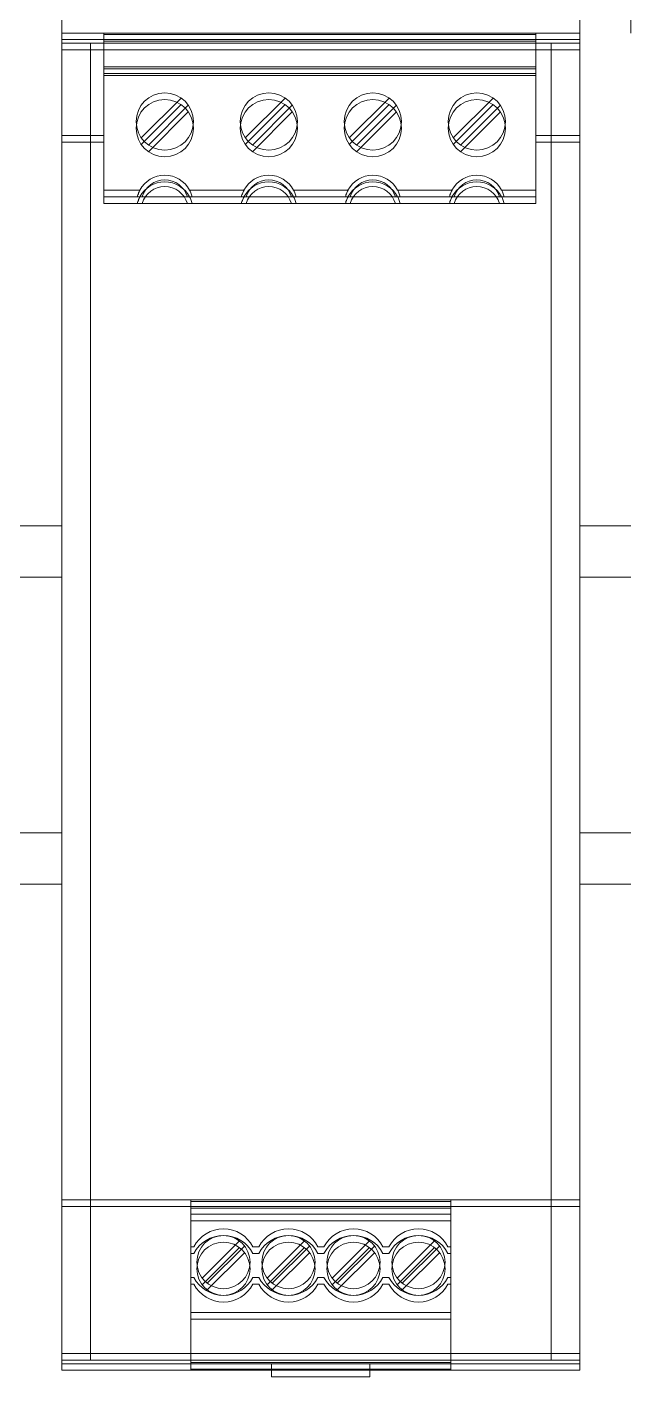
# Model space of a CAD drawing. Header units: millimetres. Extents: x 4137 to 6698, y 1400 to 3585.
# Drawn here: x 4472.1 to 4531.1, y 3200.1 to 3332 of the extents above; entities that cross this region are included whole.
import ezdxf

# ---------------------------------------------------------------- set-up
doc = ezdxf.new("R2010")
doc.units = ezdxf.units.MM
doc.layers.add('000-PI-Oprema', color=30, linetype='Continuous', lineweight=5)
doc.layers.add('002-PI-Kabelska kanalica', color=150, linetype='Continuous')

msp = doc.modelspace()

# ---------------------------------------------------------------- linework, layer by layer
at = {"color": 0, "linetype": 'ByBlock', "lineweight": 0, "ltscale": 0.25}
for p, q in [((4475.53, 3331.4), (4475.53, 3367.59)), ((4526.13, 3331.4), (4526.13, 3367.59)), ((4531.13, 3331.4), (4531.13, 3367.59))]:
    msp.add_line(p, q, dxfattribs=at)
at = {"layer": '000-PI-Oprema', "color": 0, "linetype": 'ByBlock', "lineweight": 0}
for p, q in [((4475.53, 3331.43), (4475.53, 3331.43)), ((4479.63, 3331.43), (4475.53, 3331.43)), ((4475.53, 3331.43), (4475.53, 3321.43)), ((4475.53, 3331.43), (4475.53, 3331.43)), ((4479.63, 3330.78), (4475.53, 3330.78)), ((4475.53, 3330.78), (4475.53, 3320.78)), ((4475.53, 3330.78), (4475.53, 3330.78)), ((4475.53, 3330.43), (4475.53, 3330.43)), ((4478.33, 3330.43), (4475.53, 3330.43)), ((4475.53, 3330.43), (4475.53, 3330.43)), ((4478.33, 3330.43), (4478.33, 3330.43)), ((4478.33, 3330.43), (4478.33, 3330.43)), ((4478.33, 3330.43), (4478.33, 3330.43)), ((4478.33, 3330.43), (4478.33, 3330.43)), ((4478.33, 3330.43), (4489.08, 3330.43)), ((4478.33, 3202.43), (4478.33, 3330.43)), ((4479.63, 3331.43), (4479.63, 3331.43)), ((4479.63, 3331.28), (4479.63, 3331.43)), ((4479.63, 3331.43), (4479.63, 3331.43)), ((4479.63, 3331.43), (4521.83, 3331.43)), ((4479.63, 3331.28), (4479.63, 3331.28)), ((4479.63, 3331.28), (4479.63, 3328.14)), ((4479.63, 3331.28), (4479.63, 3331.28)), ((4521.83, 3331.28), (4479.63, 3331.28)), ((4479.63, 3330.63), (4479.63, 3330.78)), ((4479.63, 3330.78), (4479.63, 3330.78)), ((4479.63, 3330.78), (4521.83, 3330.78)), ((4479.63, 3330.63), (4479.63, 3330.63)), ((4479.63, 3330.63), (4479.63, 3327.49)), ((4479.63, 3330.63), (4479.63, 3330.63)), ((4521.83, 3330.63), (4479.63, 3330.63)), ((4481.01, 3331.28), (4481.01, 3331.28)), ((4481.01, 3331.28), (4481.01, 3331.28)), ((4481.01, 3330.63), (4481.01, 3330.63)), ((4485.33, 3330.43), (4485.33, 3330.43)), ((4487.58, 3330.43), (4487.58, 3330.43)), ((4489.08, 3330.43), (4489.08, 3330.43)), ((4489.08, 3330.43), (4489.08, 3330.43)), ((4491.58, 3330.43), (4489.08, 3330.43)), ((4489.08, 3330.43), (4489.08, 3330.43)), ((4490.17, 3331.28), (4490.17, 3331.28)), ((4490.17, 3331.28), (4490.17, 3331.28)), ((4490.17, 3330.63), (4490.17, 3330.63)), ((4491.17, 3331.28), (4491.17, 3331.28)), ((4491.17, 3331.28), (4491.17, 3331.28)), ((4491.17, 3330.63), (4491.17, 3330.63)), ((4491.58, 3330.43), (4491.58, 3330.43)), ((4491.58, 3330.43), (4491.58, 3330.43)), ((4491.58, 3330.43), (4491.91, 3330.43)), ((4491.58, 3330.43), (4491.58, 3330.43)), ((4492.08, 3330.43), (4491.91, 3330.43)), ((4492.08, 3330.43), (4493.28, 3330.43)), ((4493.28, 3330.43), (4493.43, 3330.43)), ((4493.33, 3330.43), (4493.33, 3330.43)), ((4493.43, 3330.43), (4493.98, 3330.43)), ((4493.98, 3330.43), (4493.98, 3330.43)), ((4493.98, 3330.43), (4507.68, 3330.43)), ((4499.58, 3330.43), (4499.58, 3330.43)), ((4500.08, 3331.28), (4500.08, 3331.28)), ((4500.08, 3331.28), (4500.08, 3331.28)), ((4500.08, 3330.63), (4500.08, 3330.63)), ((4501.33, 3331.28), (4501.33, 3331.28)), ((4501.33, 3331.28), (4501.33, 3331.28)), ((4501.33, 3330.63), (4501.33, 3330.63)), ((4502.08, 3330.43), (4502.08, 3330.43)), ((4507.68, 3330.43), (4507.68, 3330.43)), ((4507.68, 3330.43), (4508.24, 3330.43)), ((4508.24, 3330.43), (4508.38, 3330.43)), ((4508.33, 3330.43), (4508.33, 3330.43)), ((4508.38, 3330.43), (4509.58, 3330.43)), ((4509.75, 3330.43), (4509.58, 3330.43)), ((4509.75, 3330.43), (4510.08, 3330.43)), ((4510.08, 3330.43), (4510.08, 3330.43)), ((4512.58, 3330.43), (4510.08, 3330.43)), ((4510.08, 3330.43), (4510.08, 3330.43)), ((4510.08, 3330.43), (4510.08, 3330.43)), ((4510.49, 3331.28), (4510.49, 3331.28)), ((4510.49, 3331.28), (4510.49, 3331.28)), ((4510.49, 3330.63), (4510.49, 3330.63)), ((4511.49, 3331.28), (4511.49, 3331.28)), ((4511.49, 3331.28), (4511.49, 3331.28)), ((4511.49, 3330.63), (4511.49, 3330.63)), ((4512.58, 3330.43), (4512.58, 3330.43)), ((4512.58, 3330.43), (4512.58, 3330.43)), ((4512.58, 3330.43), (4512.58, 3330.43)), ((4512.58, 3330.43), (4523.33, 3330.43)), ((4514.08, 3330.43), (4514.08, 3330.43)), ((4516.33, 3330.43), (4516.33, 3330.43)), ((4520.4, 3331.28), (4520.4, 3331.28)), ((4520.4, 3331.28), (4520.4, 3331.28)), ((4520.4, 3330.63), (4520.4, 3330.63)), ((4521.83, 3331.43), (4521.83, 3331.43)), ((4521.83, 3331.28), (4521.83, 3331.43)), ((4521.83, 3331.43), (4521.83, 3331.43)), ((4526.13, 3331.43), (4521.83, 3331.43)), ((4521.83, 3331.28), (4521.83, 3331.28)), ((4521.83, 3331.28), (4521.83, 3328.14)), ((4521.83, 3331.28), (4521.83, 3331.28)), ((4521.83, 3330.63), (4521.83, 3330.78)), ((4521.83, 3330.78), (4521.83, 3330.78)), ((4526.13, 3330.78), (4521.83, 3330.78)), ((4521.83, 3330.63), (4521.83, 3330.63)), ((4521.83, 3330.63), (4521.83, 3327.49)), ((4521.83, 3330.63), (4521.83, 3330.63)), ((4523.33, 3330.43), (4523.33, 3330.43)), ((4523.33, 3330.43), (4523.33, 3330.43)), ((4523.33, 3330.43), (4523.33, 3330.43)), ((4526.13, 3330.43), (4523.33, 3330.43)), ((4523.33, 3330.43), (4523.33, 3330.43)), ((4523.33, 3202.43), (4523.33, 3330.43)), ((4526.13, 3331.43), (4526.13, 3331.43)), ((4526.13, 3321.43), (4526.13, 3331.43)), ((4526.13, 3331.43), (4526.13, 3331.43)), ((4526.13, 3321.43), (4526.13, 3331.43)), ((4526.13, 3330.78), (4526.13, 3330.78)), ((4526.13, 3320.78), (4526.13, 3330.78)), ((4526.13, 3330.43), (4526.13, 3330.43)), ((4526.13, 3330.43), (4526.13, 3330.43)), ((4478.33, 3329.78), (4475.53, 3329.78)), ((4475.53, 3329.78), (4475.53, 3329.78)), ((4478.33, 3329.78), (4478.33, 3329.78)), ((4478.33, 3329.78), (4478.33, 3329.78)), ((4478.33, 3329.78), (4478.33, 3329.78)), ((4478.33, 3201.78), (4478.33, 3329.78)), ((4478.33, 3329.78), (4478.33, 3329.78)), ((4478.33, 3329.78), (4489.08, 3329.78)), ((4485.33, 3329.78), (4485.33, 3329.78)), ((4487.58, 3329.78), (4487.58, 3329.78)), ((4489.08, 3329.78), (4489.08, 3329.78)), ((4489.08, 3329.78), (4489.08, 3329.78)), ((4491.58, 3329.78), (4489.08, 3329.78)), ((4489.08, 3329.78), (4489.08, 3329.78)), ((4491.58, 3329.78), (4491.58, 3329.78)), ((4491.58, 3329.78), (4491.58, 3329.78)), ((4491.58, 3329.78), (4491.91, 3329.78)), ((4491.58, 3329.78), (4491.58, 3329.78)), ((4492.08, 3329.78), (4491.91, 3329.78)), ((4492.08, 3329.78), (4493.28, 3329.78)), ((4493.28, 3329.78), (4493.43, 3329.78)), ((4493.33, 3329.78), (4493.33, 3329.78)), ((4493.43, 3329.78), (4493.98, 3329.78)), ((4493.98, 3329.78), (4493.98, 3329.78)), ((4493.98, 3329.78), (4507.68, 3329.78)), ((4499.58, 3329.78), (4499.58, 3329.78)), ((4502.08, 3329.78), (4502.08, 3329.78)), ((4507.68, 3329.78), (4507.68, 3329.78)), ((4507.68, 3329.78), (4508.24, 3329.78)), ((4508.24, 3329.78), (4508.38, 3329.78)), ((4508.33, 3329.78), (4508.33, 3329.78)), ((4508.38, 3329.78), (4509.58, 3329.78)), ((4509.75, 3329.78), (4509.58, 3329.78)), ((4509.75, 3329.78), (4510.08, 3329.78)), ((4510.08, 3329.78), (4510.08, 3329.78)), ((4512.58, 3329.78), (4510.08, 3329.78)), ((4510.08, 3329.78), (4510.08, 3329.78)), ((4510.08, 3329.78), (4510.08, 3329.78)), ((4512.58, 3329.78), (4512.58, 3329.78)), ((4512.58, 3329.78), (4512.58, 3329.78)), ((4512.58, 3329.78), (4512.58, 3329.78)), ((4512.58, 3329.78), (4523.33, 3329.78)), ((4514.08, 3329.78), (4514.08, 3329.78)), ((4516.33, 3329.78), (4516.33, 3329.78)), ((4523.33, 3329.78), (4523.33, 3329.78)), ((4523.33, 3329.78), (4523.33, 3329.78)), ((4523.33, 3329.78), (4523.33, 3329.78)), ((4526.13, 3329.78), (4523.33, 3329.78)), ((4523.33, 3201.78), (4523.33, 3329.78)), ((4523.33, 3329.78), (4523.33, 3329.78)), ((4526.13, 3329.78), (4526.13, 3329.78)), ((4479.63, 3327.94), (4479.63, 3328.14)), ((4479.63, 3328.14), (4521.83, 3328.14)), ((4521.83, 3327.94), (4479.63, 3327.94)), ((4479.63, 3327.94), (4479.63, 3321.43)), ((4521.83, 3327.94), (4521.83, 3328.14)), ((4521.83, 3327.94), (4521.83, 3321.43)), ((4479.63, 3327.29), (4479.63, 3327.49)), ((4479.63, 3327.49), (4521.83, 3327.49)), ((4521.83, 3327.29), (4479.63, 3327.29)), ((4479.63, 3327.29), (4479.63, 3320.78)), ((4521.83, 3327.29), (4521.83, 3327.49)), ((4521.83, 3327.29), (4521.83, 3320.78)), ((4487.19, 3325.08), (4483.29, 3321.18)), ((4487.19, 3325.08), (4487.19, 3325.08)), ((4497.35, 3325.08), (4493.45, 3321.18)), ((4497.35, 3325.08), (4497.35, 3325.08)), ((4507.51, 3325.08), (4503.61, 3321.18)), ((4507.51, 3325.08), (4507.51, 3325.08)), ((4517.67, 3325.08), (4513.77, 3321.18)), ((4517.67, 3325.08), (4517.67, 3325.08)), ((4487.19, 3324.43), (4483.29, 3320.53)), ((4487.89, 3324.37), (4484, 3320.48)), ((4487.89, 3323.72), (4484, 3319.83)), ((4487.19, 3324.43), (4487.19, 3324.43)), ((4487.89, 3324.37), (4487.89, 3324.37)), ((4487.89, 3323.72), (4487.89, 3323.72)), ((4497.35, 3324.43), (4493.45, 3320.53)), ((4498.05, 3324.37), (4494.16, 3320.48)), ((4498.05, 3323.72), (4494.16, 3319.83)), ((4497.35, 3324.43), (4497.35, 3324.43)), ((4498.05, 3324.37), (4498.05, 3324.37)), ((4498.05, 3323.72), (4498.05, 3323.72)), ((4507.51, 3324.43), (4503.61, 3320.53)), ((4508.21, 3324.37), (4504.32, 3320.48)), ((4508.21, 3323.72), (4504.32, 3319.83)), ((4507.51, 3324.43), (4507.51, 3324.43)), ((4508.21, 3324.37), (4508.21, 3324.37)), ((4508.21, 3323.72), (4508.21, 3323.72)), ((4517.67, 3324.43), (4513.77, 3320.53)), ((4518.37, 3324.37), (4514.48, 3320.48)), ((4518.37, 3323.72), (4514.48, 3319.83)), ((4517.67, 3324.43), (4517.67, 3324.43)), ((4518.37, 3324.37), (4518.37, 3324.37)), ((4518.37, 3323.72), (4518.37, 3323.72)), ((4482.79, 3322.78), (4482.79, 3322.78)), ((4488.39, 3322.78), (4488.39, 3322.78)), ((4492.95, 3322.78), (4492.95, 3322.78)), ((4498.55, 3322.78), (4498.55, 3322.78)), ((4503.11, 3322.78), (4503.11, 3322.78)), ((4508.71, 3322.78), (4508.71, 3322.78)), ((4513.27, 3322.78), (4513.27, 3322.78)), ((4518.87, 3322.78), (4518.87, 3322.78)), ((4479.63, 3321.43), (4475.53, 3321.43)), ((4475.53, 3321.43), (4475.53, 3321.43)), ((4475.53, 3321.43), (4475.53, 3217.43)), ((4479.63, 3321.43), (4479.63, 3321.43)), ((4479.63, 3321.43), (4479.63, 3321.43)), ((4479.63, 3321.43), (4479.63, 3315.43)), ((4482.79, 3322.13), (4482.79, 3322.13)), ((4483.29, 3321.18), (4483.29, 3321.18)), ((4488.39, 3322.13), (4488.39, 3322.13)), ((4492.95, 3322.13), (4492.95, 3322.13)), ((4493.45, 3321.18), (4493.45, 3321.18)), ((4498.55, 3322.13), (4498.55, 3322.13)), ((4503.11, 3322.13), (4503.11, 3322.13)), ((4503.61, 3321.18), (4503.61, 3321.18)), ((4508.71, 3322.13), (4508.71, 3322.13)), ((4513.27, 3322.13), (4513.27, 3322.13)), ((4513.77, 3321.18), (4513.77, 3321.18)), ((4518.87, 3322.13), (4518.87, 3322.13)), ((4521.83, 3321.43), (4521.83, 3321.43)), ((4526.13, 3321.43), (4521.83, 3321.43)), ((4521.83, 3321.43), (4521.83, 3321.43)), ((4521.83, 3321.43), (4521.83, 3315.43)), ((4526.13, 3321.43), (4526.13, 3321.43)), ((4526.13, 3217.43), (4526.13, 3321.43)), ((4526.13, 3321.43), (4526.13, 3321.43)), ((4526.13, 3217.43), (4526.13, 3321.43)), ((4479.63, 3320.78), (4475.53, 3320.78)), ((4475.53, 3320.78), (4475.53, 3216.78)), ((4475.53, 3320.78), (4475.53, 3320.78)), ((4479.63, 3320.78), (4479.63, 3314.78)), ((4479.63, 3320.78), (4479.63, 3320.78)), ((4479.63, 3320.78), (4479.63, 3320.78)), ((4483.29, 3320.53), (4483.29, 3320.53)), ((4484, 3320.48), (4484, 3320.48)), ((4484, 3319.83), (4484, 3319.83)), ((4493.45, 3320.53), (4493.45, 3320.53)), ((4494.16, 3320.48), (4494.16, 3320.48)), ((4494.16, 3319.83), (4494.16, 3319.83)), ((4503.61, 3320.53), (4503.61, 3320.53)), ((4504.32, 3320.48), (4504.32, 3320.48)), ((4504.32, 3319.83), (4504.32, 3319.83)), ((4513.77, 3320.53), (4513.77, 3320.53)), ((4514.48, 3320.48), (4514.48, 3320.48)), ((4514.48, 3319.83), (4514.48, 3319.83)), ((4521.83, 3320.78), (4521.83, 3320.78)), ((4526.13, 3320.78), (4521.83, 3320.78)), ((4521.83, 3320.78), (4521.83, 3314.78)), ((4521.83, 3320.78), (4521.83, 3320.78)), ((4526.13, 3320.78), (4526.13, 3320.78)), ((4526.13, 3216.78), (4526.13, 3320.78)), ((4479.63, 3316.08), (4483.17, 3316.08)), ((4483.01, 3315.71), (4482.97, 3315.62)), ((4483.04, 3315.81), (4483.01, 3315.71)), ((4483.08, 3315.9), (4483.04, 3315.81)), ((4483.12, 3315.99), (4483.08, 3315.9)), ((4483.17, 3316.08), (4483.12, 3315.99)), ((4488.02, 3316.08), (4493.33, 3316.08)), ((4488.02, 3316.08), (4488.06, 3315.99)), ((4488.06, 3315.99), (4488.1, 3315.9)), ((4488.1, 3315.9), (4488.14, 3315.81)), ((4488.14, 3315.81), (4488.18, 3315.71)), ((4488.18, 3315.71), (4488.21, 3315.62)), ((4493.17, 3315.71), (4493.13, 3315.62)), ((4493.2, 3315.81), (4493.17, 3315.71)), ((4493.24, 3315.9), (4493.2, 3315.81)), ((4493.28, 3315.99), (4493.24, 3315.9)), ((4493.33, 3316.08), (4493.28, 3315.99)), ((4498.18, 3316.08), (4503.49, 3316.08)), ((4498.18, 3316.08), (4498.22, 3315.99)), ((4498.22, 3315.99), (4498.26, 3315.9)), ((4498.26, 3315.9), (4498.3, 3315.81)), ((4498.3, 3315.81), (4498.34, 3315.71)), ((4498.34, 3315.71), (4498.37, 3315.62)), ((4503.33, 3315.71), (4503.29, 3315.62)), ((4503.36, 3315.81), (4503.33, 3315.71)), ((4503.4, 3315.9), (4503.36, 3315.81)), ((4503.44, 3315.99), (4503.4, 3315.9)), ((4503.49, 3316.08), (4503.44, 3315.99)), ((4508.34, 3316.08), (4513.65, 3316.08)), ((4508.34, 3316.08), (4508.38, 3315.99)), ((4508.38, 3315.99), (4508.42, 3315.9)), ((4508.42, 3315.9), (4508.46, 3315.81)), ((4508.46, 3315.81), (4508.5, 3315.71)), ((4508.5, 3315.71), (4508.53, 3315.62)), ((4513.49, 3315.71), (4513.45, 3315.62)), ((4513.52, 3315.81), (4513.49, 3315.71)), ((4513.56, 3315.9), (4513.52, 3315.81)), ((4513.6, 3315.99), (4513.56, 3315.9)), ((4513.65, 3316.08), (4513.6, 3315.99)), ((4518.5, 3316.08), (4521.83, 3316.08)), ((4518.5, 3316.08), (4518.54, 3315.99)), ((4518.54, 3315.99), (4518.58, 3315.9)), ((4518.58, 3315.9), (4518.62, 3315.81)), ((4518.62, 3315.81), (4518.66, 3315.71)), ((4518.66, 3315.71), (4518.69, 3315.62)), ((4479.63, 3315.43), (4483.17, 3315.43)), ((4521.83, 3315.43), (4479.63, 3315.43)), ((4479.63, 3315.43), (4479.63, 3315.43)), ((4521.83, 3314.78), (4479.63, 3314.78)), ((4479.63, 3314.78), (4479.63, 3314.78)), ((4482.94, 3315.52), (4482.92, 3315.43)), ((4482.92, 3315.43), (4482.92, 3315.43)), ((4482.94, 3314.87), (4482.92, 3314.78)), ((4482.92, 3314.78), (4482.92, 3314.78)), ((4482.97, 3315.62), (4482.94, 3315.52)), ((4482.97, 3314.97), (4482.94, 3314.87)), ((4483.01, 3315.06), (4482.97, 3314.97)), ((4483.04, 3315.16), (4483.01, 3315.06)), ((4483.08, 3315.25), (4483.04, 3315.16)), ((4483.12, 3315.34), (4483.08, 3315.25)), ((4483.17, 3315.43), (4483.12, 3315.34)), ((4488.02, 3315.43), (4493.33, 3315.43)), ((4488.02, 3315.43), (4488.06, 3315.34)), ((4488.06, 3315.34), (4488.1, 3315.25)), ((4488.1, 3315.25), (4488.14, 3315.16)), ((4488.14, 3315.16), (4488.18, 3315.06)), ((4488.18, 3315.06), (4488.21, 3314.97)), ((4488.21, 3315.62), (4488.24, 3315.52)), ((4488.21, 3314.97), (4488.24, 3314.87)), ((4488.24, 3315.52), (4488.26, 3315.43)), ((4488.24, 3314.87), (4488.26, 3314.78)), ((4488.26, 3315.43), (4488.26, 3315.43)), ((4488.26, 3314.78), (4488.26, 3314.78)), ((4493.1, 3315.52), (4493.08, 3315.43)), ((4493.08, 3315.43), (4493.08, 3315.43)), ((4493.1, 3314.87), (4493.08, 3314.78)), ((4493.08, 3314.78), (4493.08, 3314.78)), ((4493.13, 3315.62), (4493.1, 3315.52)), ((4493.13, 3314.97), (4493.1, 3314.87)), ((4493.17, 3315.06), (4493.13, 3314.97)), ((4493.2, 3315.16), (4493.17, 3315.06)), ((4493.24, 3315.25), (4493.2, 3315.16)), ((4493.28, 3315.34), (4493.24, 3315.25)), ((4493.33, 3315.43), (4493.28, 3315.34)), ((4498.18, 3315.43), (4503.49, 3315.43)), ((4498.18, 3315.43), (4498.22, 3315.34)), ((4498.22, 3315.34), (4498.26, 3315.25)), ((4498.26, 3315.25), (4498.3, 3315.16)), ((4498.3, 3315.16), (4498.34, 3315.06)), ((4498.34, 3315.06), (4498.37, 3314.97)), ((4498.37, 3315.62), (4498.4, 3315.52)), ((4498.37, 3314.97), (4498.4, 3314.87)), ((4498.4, 3315.52), (4498.42, 3315.43)), ((4498.4, 3314.87), (4498.42, 3314.78)), ((4498.42, 3315.43), (4498.42, 3315.43)), ((4498.42, 3314.78), (4498.42, 3314.78)), ((4503.26, 3315.52), (4503.24, 3315.43)), ((4503.24, 3315.43), (4503.24, 3315.43)), ((4503.26, 3314.87), (4503.24, 3314.78)), ((4503.24, 3314.78), (4503.24, 3314.78)), ((4503.29, 3315.62), (4503.26, 3315.52)), ((4503.29, 3314.97), (4503.26, 3314.87)), ((4503.33, 3315.06), (4503.29, 3314.97)), ((4503.36, 3315.16), (4503.33, 3315.06)), ((4503.4, 3315.25), (4503.36, 3315.16)), ((4503.44, 3315.34), (4503.4, 3315.25)), ((4503.49, 3315.43), (4503.44, 3315.34)), ((4508.34, 3315.43), (4513.65, 3315.43)), ((4508.34, 3315.43), (4508.38, 3315.34)), ((4508.38, 3315.34), (4508.42, 3315.25)), ((4508.42, 3315.25), (4508.46, 3315.16)), ((4508.46, 3315.16), (4508.5, 3315.06)), ((4508.5, 3315.06), (4508.53, 3314.97)), ((4508.53, 3315.62), (4508.56, 3315.52)), ((4508.53, 3314.97), (4508.56, 3314.87)), ((4508.56, 3315.52), (4508.58, 3315.43)), ((4508.56, 3314.87), (4508.58, 3314.78)), ((4508.58, 3315.43), (4508.58, 3315.43)), ((4508.58, 3314.78), (4508.58, 3314.78)), ((4513.42, 3315.52), (4513.4, 3315.43)), ((4513.4, 3315.43), (4513.4, 3315.43)), ((4513.42, 3314.87), (4513.4, 3314.78)), ((4513.4, 3314.78), (4513.4, 3314.78)), ((4513.45, 3315.62), (4513.42, 3315.52)), ((4513.45, 3314.97), (4513.42, 3314.87)), ((4513.49, 3315.06), (4513.45, 3314.97)), ((4513.52, 3315.16), (4513.49, 3315.06)), ((4513.56, 3315.25), (4513.52, 3315.16)), ((4513.6, 3315.34), (4513.56, 3315.25)), ((4513.65, 3315.43), (4513.6, 3315.34)), ((4518.5, 3315.43), (4521.83, 3315.43)), ((4518.5, 3315.43), (4518.54, 3315.34)), ((4518.54, 3315.34), (4518.58, 3315.25)), ((4518.58, 3315.25), (4518.62, 3315.16)), ((4518.62, 3315.16), (4518.66, 3315.06)), ((4518.66, 3315.06), (4518.69, 3314.97)), ((4518.69, 3315.62), (4518.72, 3315.52)), ((4518.69, 3314.97), (4518.72, 3314.87)), ((4518.72, 3315.52), (4518.74, 3315.43)), ((4518.72, 3314.87), (4518.74, 3314.78)), ((4518.74, 3315.43), (4518.74, 3315.43)), ((4518.74, 3314.78), (4518.74, 3314.78)), ((4521.83, 3315.43), (4521.83, 3315.43)), ((4521.83, 3314.78), (4521.83, 3314.78)), ((4475.53, 3217.43), (4475.53, 3217.43)), ((4526.13, 3217.43), (4475.53, 3217.43)), ((4475.53, 3217.43), (4475.53, 3217.43)), ((4475.53, 3217.43), (4475.53, 3201.43)), ((4526.13, 3216.78), (4475.53, 3216.78)), ((4475.53, 3216.78), (4475.53, 3216.78)), ((4475.53, 3216.78), (4475.53, 3200.78)), ((4488.14, 3217.43), (4488.14, 3217.43)), ((4488.14, 3217.43), (4488.14, 3217.28)), ((4488.14, 3217.28), (4488.14, 3216.05)), ((4488.14, 3217.28), (4513.54, 3217.28)), ((4488.14, 3216.78), (4488.14, 3216.78)), ((4488.14, 3216.78), (4488.14, 3216.63)), ((4513.54, 3217.43), (4513.54, 3217.43)), ((4513.54, 3217.43), (4513.54, 3217.28)), ((4513.54, 3217.28), (4513.54, 3216.05)), ((4513.54, 3216.78), (4513.54, 3216.78)), ((4513.54, 3216.78), (4513.54, 3216.63)), ((4526.13, 3217.43), (4526.13, 3217.43)), ((4526.13, 3201.43), (4526.13, 3217.43)), ((4526.13, 3217.43), (4526.13, 3217.43)), ((4526.13, 3201.43), (4526.13, 3217.43)), ((4526.13, 3216.78), (4526.13, 3216.78)), ((4526.13, 3200.78), (4526.13, 3216.78)), ((4488.14, 3216.63), (4488.14, 3215.4)), ((4488.14, 3216.63), (4513.54, 3216.63)), ((4488.14, 3216.05), (4488.14, 3212.85)), ((4513.54, 3216.05), (4488.14, 3216.05)), ((4513.54, 3216.63), (4513.54, 3215.4)), ((4513.54, 3216.05), (4513.54, 3212.85)), ((4488.14, 3215.4), (4488.14, 3212.2)), ((4513.54, 3215.4), (4488.14, 3215.4)), ((4513.54, 3215.4), (4513.54, 3212.2)), ((4488.14, 3212.85), (4488.14, 3212.85)), ((4488.14, 3212.85), (4488.43, 3212.85)), ((4488.14, 3212.85), (4488.14, 3209.85)), ((4488.43, 3212.85), (4488.43, 3212.85)), ((4492.89, 3213.42), (4489.25, 3209.77)), ((4489.74, 3209.28), (4493.39, 3212.92)), ((4492.89, 3213.42), (4492.89, 3213.42)), ((4493.39, 3212.92), (4493.39, 3212.92)), ((4494.2, 3212.85), (4494.2, 3212.85)), ((4494.78, 3212.85), (4494.2, 3212.85)), ((4494.78, 3212.85), (4494.78, 3212.85)), ((4499.24, 3213.42), (4495.6, 3209.77)), ((4496.09, 3209.28), (4499.74, 3212.92)), ((4499.24, 3213.42), (4499.24, 3213.42)), ((4499.74, 3212.92), (4499.74, 3212.92)), ((4501.13, 3212.85), (4500.55, 3212.85)), ((4500.55, 3212.85), (4500.55, 3212.85)), ((4501.13, 3212.85), (4501.13, 3212.85)), ((4505.59, 3213.42), (4501.95, 3209.77)), ((4502.44, 3209.28), (4506.09, 3212.92)), ((4505.59, 3213.42), (4505.59, 3213.42)), ((4506.09, 3212.92), (4506.09, 3212.92)), ((4507.48, 3212.85), (4506.9, 3212.85)), ((4506.9, 3212.85), (4506.9, 3212.85)), ((4507.48, 3212.85), (4507.48, 3212.85)), ((4508.3, 3209.77), (4511.94, 3213.42)), ((4512.44, 3212.92), (4508.79, 3209.28)), ((4511.94, 3213.42), (4511.94, 3213.42)), ((4512.44, 3212.92), (4512.44, 3212.92)), ((4513.54, 3212.85), (4513.25, 3212.85)), ((4513.25, 3212.85), (4513.25, 3212.85)), ((4513.54, 3212.85), (4513.54, 3212.85)), ((4513.54, 3212.85), (4513.54, 3209.85)), ((4488.14, 3212.2), (4488.14, 3212.2)), ((4488.14, 3212.2), (4488.43, 3212.2)), ((4488.14, 3212.2), (4488.14, 3209.2)), ((4488.43, 3212.2), (4488.43, 3212.2)), ((4492.89, 3212.77), (4489.25, 3209.12)), ((4489.74, 3208.63), (4493.39, 3212.27)), ((4492.89, 3212.77), (4492.89, 3212.77)), ((4493.39, 3212.27), (4493.39, 3212.27)), ((4494.2, 3212.2), (4494.2, 3212.2)), ((4494.78, 3212.2), (4494.2, 3212.2)), ((4494.78, 3212.2), (4494.78, 3212.2)), ((4499.24, 3212.77), (4495.6, 3209.12)), ((4496.09, 3208.63), (4499.74, 3212.27)), ((4499.24, 3212.77), (4499.24, 3212.77)), ((4499.74, 3212.27), (4499.74, 3212.27)), ((4501.13, 3212.2), (4500.55, 3212.2)), ((4500.55, 3212.2), (4500.55, 3212.2)), ((4501.13, 3212.2), (4501.13, 3212.2)), ((4505.59, 3212.77), (4501.95, 3209.12)), ((4502.44, 3208.63), (4506.09, 3212.27)), ((4505.59, 3212.77), (4505.59, 3212.77)), ((4506.09, 3212.27), (4506.09, 3212.27)), ((4507.48, 3212.2), (4506.9, 3212.2)), ((4506.9, 3212.2), (4506.9, 3212.2)), ((4507.48, 3212.2), (4507.48, 3212.2)), ((4508.3, 3209.12), (4511.94, 3212.77)), ((4512.44, 3212.27), (4508.79, 3208.63)), ((4511.94, 3212.77), (4511.94, 3212.77)), ((4512.44, 3212.27), (4512.44, 3212.27)), ((4513.54, 3212.2), (4513.25, 3212.2)), ((4513.25, 3212.2), (4513.25, 3212.2)), ((4513.54, 3212.2), (4513.54, 3212.2)), ((4513.54, 3212.2), (4513.54, 3209.2)), ((4488.72, 3211.35), (4488.72, 3211.35)), ((4488.72, 3210.7), (4488.72, 3210.7)), ((4493.92, 3211.35), (4493.92, 3211.35)), ((4493.92, 3210.7), (4493.92, 3210.7)), ((4495.07, 3211.35), (4495.07, 3211.35)), ((4495.07, 3210.7), (4495.07, 3210.7)), ((4500.27, 3211.35), (4500.27, 3211.35)), ((4500.27, 3210.7), (4500.27, 3210.7)), ((4501.42, 3211.35), (4501.42, 3211.35)), ((4501.42, 3210.7), (4501.42, 3210.7)), ((4506.62, 3211.35), (4506.62, 3211.35)), ((4506.62, 3210.7), (4506.62, 3210.7)), ((4507.77, 3211.35), (4507.77, 3211.35)), ((4507.77, 3210.7), (4507.77, 3210.7)), ((4512.97, 3211.35), (4512.97, 3211.35)), ((4512.97, 3210.7), (4512.97, 3210.7)), ((4488.14, 3209.85), (4488.14, 3206.43)), ((4488.14, 3209.85), (4488.14, 3209.85)), ((4488.14, 3209.85), (4488.43, 3209.85)), ((4488.14, 3209.2), (4488.14, 3205.78)), ((4488.14, 3209.2), (4488.14, 3209.2)), ((4488.14, 3209.2), (4488.43, 3209.2)), ((4488.43, 3209.85), (4488.43, 3209.85)), ((4488.43, 3209.2), (4488.43, 3209.2)), ((4489.25, 3209.77), (4489.25, 3209.77)), ((4489.25, 3209.12), (4489.25, 3209.12)), ((4489.74, 3209.28), (4489.74, 3209.28)), ((4494.2, 3209.85), (4494.2, 3209.85)), ((4494.78, 3209.85), (4494.2, 3209.85)), ((4494.2, 3209.2), (4494.2, 3209.2)), ((4494.78, 3209.2), (4494.2, 3209.2)), ((4494.78, 3209.85), (4494.78, 3209.85)), ((4494.78, 3209.2), (4494.78, 3209.2)), ((4495.6, 3209.77), (4495.6, 3209.77)), ((4495.6, 3209.12), (4495.6, 3209.12)), ((4496.09, 3209.28), (4496.09, 3209.28)), ((4501.13, 3209.85), (4500.55, 3209.85)), ((4500.55, 3209.85), (4500.55, 3209.85)), ((4501.13, 3209.2), (4500.55, 3209.2)), ((4500.55, 3209.2), (4500.55, 3209.2)), ((4501.13, 3209.85), (4501.13, 3209.85)), ((4501.13, 3209.2), (4501.13, 3209.2)), ((4501.95, 3209.77), (4501.95, 3209.77)), ((4501.95, 3209.12), (4501.95, 3209.12)), ((4502.44, 3209.28), (4502.44, 3209.28)), ((4507.48, 3209.85), (4506.9, 3209.85)), ((4506.9, 3209.85), (4506.9, 3209.85)), ((4507.48, 3209.2), (4506.9, 3209.2)), ((4506.9, 3209.2), (4506.9, 3209.2)), ((4507.48, 3209.85), (4507.48, 3209.85)), ((4507.48, 3209.2), (4507.48, 3209.2)), ((4508.3, 3209.77), (4508.3, 3209.77)), ((4508.3, 3209.12), (4508.3, 3209.12)), ((4508.79, 3209.28), (4508.79, 3209.28)), ((4513.54, 3209.85), (4513.25, 3209.85)), ((4513.25, 3209.85), (4513.25, 3209.85)), ((4513.54, 3209.2), (4513.25, 3209.2)), ((4513.25, 3209.2), (4513.25, 3209.2)), ((4513.54, 3209.85), (4513.54, 3209.85)), ((4513.54, 3209.85), (4513.54, 3206.43)), ((4513.54, 3209.2), (4513.54, 3209.2)), ((4513.54, 3209.2), (4513.54, 3205.78)), ((4489.74, 3208.63), (4489.74, 3208.63)), ((4496.09, 3208.63), (4496.09, 3208.63)), ((4502.44, 3208.63), (4502.44, 3208.63)), ((4508.79, 3208.63), (4508.79, 3208.63)), ((4488.14, 3206.43), (4488.14, 3201.53)), ((4488.14, 3206.43), (4488.14, 3206.43)), ((4488.14, 3206.43), (4513.54, 3206.43)), ((4488.62, 3206.43), (4488.62, 3206.43)), ((4494.02, 3206.43), (4494.02, 3206.43)), ((4494.97, 3206.43), (4494.97, 3206.43)), ((4500.37, 3206.43), (4500.37, 3206.43)), ((4501.32, 3206.43), (4501.32, 3206.43)), ((4506.72, 3206.43), (4506.72, 3206.43)), ((4507.67, 3206.43), (4507.67, 3206.43)), ((4513.07, 3206.43), (4513.07, 3206.43)), ((4513.54, 3206.43), (4513.54, 3206.43)), ((4513.54, 3201.53), (4513.54, 3206.43)), ((4488.14, 3205.78), (4488.14, 3200.88)), ((4488.14, 3205.78), (4488.14, 3205.78)), ((4488.14, 3205.78), (4513.54, 3205.78)), ((4488.62, 3205.78), (4488.62, 3205.78)), ((4494.02, 3205.78), (4494.02, 3205.78)), ((4494.97, 3205.78), (4494.97, 3205.78)), ((4500.37, 3205.78), (4500.37, 3205.78)), ((4501.32, 3205.78), (4501.32, 3205.78)), ((4506.72, 3205.78), (4506.72, 3205.78)), ((4507.67, 3205.78), (4507.67, 3205.78)), ((4513.07, 3205.78), (4513.07, 3205.78)), ((4513.54, 3205.78), (4513.54, 3205.78)), ((4513.54, 3200.88), (4513.54, 3205.78)), ((4475.53, 3202.43), (4475.53, 3202.43)), ((4478.33, 3202.43), (4475.53, 3202.43)), ((4475.53, 3202.43), (4475.53, 3202.43)), ((4489.08, 3202.43), (4478.33, 3202.43)), ((4478.33, 3202.43), (4478.33, 3202.43)), ((4478.33, 3202.43), (4478.33, 3202.43)), ((4478.33, 3202.43), (4478.33, 3202.43)), ((4478.33, 3202.43), (4478.33, 3202.43)), ((4485.33, 3202.43), (4485.33, 3202.43)), ((4487.58, 3202.43), (4487.58, 3202.43)), ((4491.58, 3202.43), (4489.08, 3202.43)), ((4489.08, 3202.43), (4489.08, 3202.43)), ((4489.08, 3202.43), (4489.08, 3202.43)), ((4489.08, 3202.43), (4489.08, 3202.43)), ((4491.58, 3202.43), (4491.58, 3202.43)), ((4491.58, 3202.43), (4491.91, 3202.43)), ((4491.58, 3202.43), (4491.58, 3202.43)), ((4491.58, 3202.43), (4491.58, 3202.43)), ((4491.91, 3202.43), (4492.08, 3202.43)), ((4493.28, 3202.43), (4492.08, 3202.43)), ((4493.28, 3202.43), (4493.43, 3202.43)), ((4493.33, 3202.43), (4493.33, 3202.43)), ((4493.98, 3202.43), (4493.43, 3202.43)), ((4507.68, 3202.43), (4493.98, 3202.43)), ((4493.98, 3202.43), (4493.98, 3202.43)), ((4499.58, 3202.43), (4499.58, 3202.43)), ((4502.08, 3202.43), (4502.08, 3202.43)), ((4508.24, 3202.43), (4507.68, 3202.43)), ((4507.68, 3202.43), (4507.68, 3202.43)), ((4508.24, 3202.43), (4508.38, 3202.43)), ((4508.33, 3202.43), (4508.33, 3202.43)), ((4509.58, 3202.43), (4508.38, 3202.43)), ((4509.58, 3202.43), (4509.75, 3202.43)), ((4509.75, 3202.43), (4510.08, 3202.43)), ((4512.58, 3202.43), (4510.08, 3202.43)), ((4510.08, 3202.43), (4510.08, 3202.43)), ((4510.08, 3202.43), (4510.08, 3202.43)), ((4510.08, 3202.43), (4510.08, 3202.43)), ((4523.33, 3202.43), (4512.58, 3202.43)), ((4512.58, 3202.43), (4512.58, 3202.43)), ((4512.58, 3202.43), (4512.58, 3202.43)), ((4512.58, 3202.43), (4512.58, 3202.43)), ((4514.08, 3202.43), (4514.08, 3202.43)), ((4516.33, 3202.43), (4516.33, 3202.43)), ((4526.13, 3202.43), (4523.33, 3202.43)), ((4523.33, 3202.43), (4523.33, 3202.43)), ((4523.33, 3202.43), (4523.33, 3202.43)), ((4523.33, 3202.43), (4523.33, 3202.43)), ((4523.33, 3202.43), (4523.33, 3202.43)), ((4526.13, 3202.43), (4526.13, 3202.43)), ((4526.13, 3202.43), (4526.13, 3202.43)), ((4478.33, 3201.78), (4475.53, 3201.78)), ((4475.53, 3201.78), (4475.53, 3201.78)), ((4488.14, 3201.43), (4475.53, 3201.43)), ((4475.53, 3201.43), (4475.53, 3201.43)), ((4489.08, 3201.78), (4478.33, 3201.78)), ((4478.33, 3201.78), (4478.33, 3201.78)), ((4478.33, 3201.78), (4478.33, 3201.78)), ((4478.33, 3201.78), (4478.33, 3201.78)), ((4478.33, 3201.78), (4478.33, 3201.78)), ((4485.33, 3201.78), (4485.33, 3201.78)), ((4487.58, 3201.78), (4487.58, 3201.78)), ((4488.14, 3201.53), (4488.14, 3201.43)), ((4488.14, 3201.53), (4488.14, 3201.43)), ((4488.14, 3201.53), (4488.14, 3201.53)), ((4488.14, 3201.53), (4488.14, 3201.53)), ((4513.54, 3201.53), (4488.14, 3201.53)), ((4488.14, 3201.43), (4488.14, 3201.43)), ((4496.03, 3201.43), (4488.14, 3201.43)), ((4488.14, 3201.43), (4488.14, 3201.43)), ((4513.54, 3201.43), (4488.14, 3201.43)), ((4488.62, 3201.53), (4488.62, 3201.53)), ((4488.62, 3201.53), (4488.62, 3201.53)), ((4488.74, 3201.53), (4488.74, 3201.53)), ((4488.74, 3201.53), (4488.74, 3201.53)), ((4491.58, 3201.78), (4489.08, 3201.78)), ((4489.08, 3201.78), (4489.08, 3201.78)), ((4489.08, 3201.78), (4489.08, 3201.78)), ((4489.08, 3201.78), (4489.08, 3201.78)), ((4491.19, 3201.43), (4491.19, 3201.43)), ((4491.19, 3201.43), (4491.19, 3201.43)), ((4491.58, 3201.78), (4491.58, 3201.78)), ((4491.58, 3201.78), (4491.91, 3201.78)), ((4491.58, 3201.78), (4491.58, 3201.78)), ((4491.58, 3201.78), (4491.58, 3201.78)), ((4491.91, 3201.78), (4492.08, 3201.78)), ((4493.28, 3201.78), (4492.08, 3201.78)), ((4492.61, 3201.43), (4492.61, 3201.43)), ((4492.61, 3201.43), (4492.61, 3201.43)), ((4493.28, 3201.78), (4493.43, 3201.78)), ((4493.33, 3201.78), (4493.33, 3201.78)), ((4493.98, 3201.78), (4493.43, 3201.78)), ((4493.89, 3201.53), (4493.89, 3201.53)), ((4493.89, 3201.53), (4493.89, 3201.53)), ((4507.68, 3201.78), (4493.98, 3201.78)), ((4493.98, 3201.78), (4493.98, 3201.78)), ((4494.02, 3201.53), (4494.02, 3201.53)), ((4494.02, 3201.53), (4494.02, 3201.53)), ((4494.33, 3201.43), (4494.33, 3201.43)), ((4494.33, 3201.43), (4494.33, 3201.43)), ((4494.97, 3201.53), (4494.97, 3201.53)), ((4494.97, 3201.53), (4494.97, 3201.53)), ((4495.09, 3201.53), (4495.09, 3201.53)), ((4495.09, 3201.53), (4495.09, 3201.53)), ((4496.03, 3201.43), (4496.03, 3200.78)), ((4496.03, 3201.43), (4496.03, 3200.78)), ((4499.58, 3201.78), (4499.58, 3201.78)), ((4500.24, 3201.53), (4500.24, 3201.53)), ((4500.24, 3201.53), (4500.24, 3201.53)), ((4500.37, 3201.53), (4500.37, 3201.53)), ((4500.37, 3201.53), (4500.37, 3201.53)), ((4501.32, 3201.53), (4501.32, 3201.53)), ((4501.32, 3201.53), (4501.32, 3201.53)), ((4501.44, 3201.53), (4501.44, 3201.53)), ((4501.44, 3201.53), (4501.44, 3201.53)), ((4502.08, 3201.78), (4502.08, 3201.78)), ((4513.54, 3201.43), (4505.63, 3201.43)), ((4505.63, 3200.78), (4505.63, 3201.43)), ((4505.63, 3200.78), (4505.63, 3201.43)), ((4506.59, 3201.53), (4506.59, 3201.53)), ((4506.59, 3201.53), (4506.59, 3201.53)), ((4506.72, 3201.53), (4506.72, 3201.53)), ((4506.72, 3201.53), (4506.72, 3201.53)), ((4507.33, 3201.43), (4507.33, 3201.43)), ((4507.33, 3201.43), (4507.33, 3201.43)), ((4507.67, 3201.53), (4507.67, 3201.53)), ((4507.67, 3201.53), (4507.67, 3201.53)), ((4508.24, 3201.78), (4507.68, 3201.78)), ((4507.68, 3201.78), (4507.68, 3201.78)), ((4507.79, 3201.53), (4507.79, 3201.53)), ((4507.79, 3201.53), (4507.79, 3201.53)), ((4508.24, 3201.78), (4508.38, 3201.78)), ((4508.33, 3201.78), (4508.33, 3201.78)), ((4509.58, 3201.78), (4508.38, 3201.78)), ((4509.05, 3201.43), (4509.05, 3201.43)), ((4509.05, 3201.43), (4509.05, 3201.43)), ((4509.58, 3201.78), (4509.75, 3201.78)), ((4509.75, 3201.78), (4510.08, 3201.78)), ((4512.58, 3201.78), (4510.08, 3201.78)), ((4510.08, 3201.78), (4510.08, 3201.78)), ((4510.08, 3201.78), (4510.08, 3201.78)), ((4510.08, 3201.78), (4510.08, 3201.78)), ((4510.47, 3201.43), (4510.47, 3201.43)), ((4510.47, 3201.43), (4510.47, 3201.43)), ((4523.33, 3201.78), (4512.58, 3201.78)), ((4512.58, 3201.78), (4512.58, 3201.78)), ((4512.58, 3201.78), (4512.58, 3201.78)), ((4512.58, 3201.78), (4512.58, 3201.78)), ((4512.94, 3201.53), (4512.94, 3201.53)), ((4512.94, 3201.53), (4512.94, 3201.53)), ((4513.07, 3201.53), (4513.07, 3201.53)), ((4513.07, 3201.53), (4513.07, 3201.53)), ((4513.54, 3201.53), (4513.54, 3201.53)), ((4513.54, 3201.53), (4513.54, 3201.53)), ((4513.54, 3201.53), (4513.54, 3201.43)), ((4513.54, 3201.43), (4513.54, 3201.43)), ((4526.13, 3201.43), (4513.54, 3201.43)), ((4513.54, 3201.43), (4513.54, 3201.43)), ((4526.13, 3201.43), (4513.54, 3201.43)), ((4514.08, 3201.78), (4514.08, 3201.78)), ((4516.33, 3201.78), (4516.33, 3201.78)), ((4526.13, 3201.78), (4523.33, 3201.78)), ((4523.33, 3201.78), (4523.33, 3201.78)), ((4523.33, 3201.78), (4523.33, 3201.78)), ((4523.33, 3201.78), (4523.33, 3201.78)), ((4523.33, 3201.78), (4523.33, 3201.78)), ((4526.13, 3201.78), (4526.13, 3201.78)), ((4526.13, 3201.43), (4526.13, 3201.43)), ((4526.13, 3201.43), (4526.13, 3201.43)), ((4488.14, 3200.78), (4475.53, 3200.78)), ((4475.53, 3200.78), (4475.53, 3200.78)), ((4488.14, 3200.88), (4488.14, 3200.78)), ((4488.14, 3200.88), (4488.14, 3200.88)), ((4488.14, 3200.88), (4488.14, 3200.88)), ((4513.54, 3200.88), (4488.14, 3200.88)), ((4488.14, 3200.78), (4488.14, 3200.78)), ((4513.54, 3200.78), (4488.14, 3200.78)), ((4488.62, 3200.88), (4488.62, 3200.88)), ((4488.74, 3200.88), (4488.74, 3200.88)), ((4488.74, 3200.88), (4488.74, 3200.88)), ((4491.19, 3200.78), (4491.19, 3200.78)), ((4492.61, 3200.78), (4492.61, 3200.78)), ((4493.89, 3200.88), (4493.89, 3200.88)), ((4493.89, 3200.88), (4493.89, 3200.88)), ((4494.02, 3200.88), (4494.02, 3200.88)), ((4494.33, 3200.78), (4494.33, 3200.78)), ((4494.97, 3200.88), (4494.97, 3200.88)), ((4495.09, 3200.88), (4495.09, 3200.88)), ((4495.09, 3200.88), (4495.09, 3200.88)), ((4496.03, 3200.78), (4496.03, 3200.13)), ((4496.03, 3200.78), (4496.03, 3200.78)), ((4496.03, 3200.78), (4505.63, 3200.78)), ((4496.03, 3200.78), (4496.03, 3200.78)), ((4496.03, 3200.78), (4505.63, 3200.78)), ((4496.03, 3200.13), (4496.03, 3200.13)), ((4496.03, 3200.13), (4505.63, 3200.13)), ((4500.24, 3200.88), (4500.24, 3200.88)), ((4500.24, 3200.88), (4500.24, 3200.88)), ((4500.37, 3200.88), (4500.37, 3200.88)), ((4501.32, 3200.88), (4501.32, 3200.88)), ((4501.44, 3200.88), (4501.44, 3200.88)), ((4501.44, 3200.88), (4501.44, 3200.88)), ((4505.63, 3200.13), (4505.63, 3200.78)), ((4505.63, 3200.78), (4505.63, 3200.78)), ((4505.63, 3200.78), (4505.63, 3200.78)), ((4505.63, 3200.13), (4505.63, 3200.13)), ((4506.59, 3200.88), (4506.59, 3200.88)), ((4506.59, 3200.88), (4506.59, 3200.88)), ((4506.72, 3200.88), (4506.72, 3200.88)), ((4507.33, 3200.78), (4507.33, 3200.78)), ((4507.67, 3200.88), (4507.67, 3200.88)), ((4507.79, 3200.88), (4507.79, 3200.88)), ((4507.79, 3200.88), (4507.79, 3200.88)), ((4509.05, 3200.78), (4509.05, 3200.78)), ((4510.47, 3200.78), (4510.47, 3200.78)), ((4512.94, 3200.88), (4512.94, 3200.88)), ((4512.94, 3200.88), (4512.94, 3200.88)), ((4513.07, 3200.88), (4513.07, 3200.88)), ((4513.54, 3200.88), (4513.54, 3200.88)), ((4513.54, 3200.88), (4513.54, 3200.88)), ((4513.54, 3200.88), (4513.54, 3200.78)), ((4513.54, 3200.78), (4513.54, 3200.78)), ((4526.13, 3200.78), (4513.54, 3200.78)), ((4526.13, 3200.78), (4526.13, 3200.78))]:
    msp.add_line(p, q, dxfattribs=at)
msp.add_lwpolyline([(4488.14, 3201.43), (4475.53, 3201.43), (4475.53, 3201.43), (4475.53, 3217.43), (4475.53, 3321.43), (4475.53, 3321.43), (4475.53, 3331.43), (4479.63, 3331.43), (4521.83, 3331.43), (4526.13, 3331.43)], dxfattribs=at)
for points in [[(4479.63, 3331.28), (4479.63, 3331.28)], [(4521.83, 3331.28), (4521.83, 3331.28)], [(4488.14, 3201.53), (4488.14, 3201.53)], [(4488.74, 3201.53), (4488.74, 3201.53)], [(4493.89, 3201.53), (4493.89, 3201.53)], [(4495.09, 3201.53), (4495.09, 3201.53)], [(4500.24, 3201.53), (4500.24, 3201.53)], [(4501.44, 3201.53), (4501.44, 3201.53)], [(4506.59, 3201.53), (4506.59, 3201.53)], [(4507.79, 3201.53), (4507.79, 3201.53)], [(4512.94, 3201.53), (4512.94, 3201.53)], [(4513.54, 3201.53), (4513.54, 3201.53)]]:
    msp.add_lwpolyline(points, close=True, dxfattribs=at)
for centre, radius, start, end in [((4485.59, 3322.78), 2.8, 0, 180), ((4485.59, 3322.13), 2.8, 0, 180), ((4495.75, 3322.78), 2.8, 0, 180), ((4495.75, 3322.13), 2.8, 0, 180), ((4505.91, 3322.78), 2.8, 0, 180), ((4505.91, 3322.13), 2.8, 0, 180), ((4516.07, 3322.78), 2.8, 0, 180), ((4516.07, 3322.13), 2.8, 0, 180), ((4485.59, 3322.78), 2.8, 180, 0), ((4495.75, 3322.78), 2.8, 180, 0), ((4505.91, 3322.78), 2.8, 180, 0), ((4516.07, 3322.78), 2.8, 180, 0), ((4485.59, 3322.13), 2.8, 180, 0), ((4495.75, 3322.13), 2.8, 180, 0), ((4505.91, 3322.13), 2.8, 180, 0), ((4516.07, 3322.13), 2.8, 180, 0), ((4485.59, 3314.78), 2.75, 28.1739, 151.826), ((4485.59, 3314.78), 2.3, 16.416, 163.584), ((4495.75, 3314.78), 2.75, 28.1739, 151.826), ((4495.75, 3314.78), 2.3, 16.416, 163.584), ((4505.91, 3314.78), 2.75, 28.1739, 151.826), ((4505.91, 3314.78), 2.3, 16.416, 163.584), ((4516.07, 3314.78), 2.75, 28.1739, 151.826), ((4516.07, 3314.78), 2.3, 16.416, 163.584), ((4485.59, 3314.13), 2.75, 28.1739, 151.826), ((4485.59, 3314.13), 2.3, 16.416, 163.584), ((4495.75, 3314.13), 2.75, 28.1739, 151.826), ((4495.75, 3314.13), 2.3, 16.416, 163.584), ((4505.91, 3314.13), 2.75, 28.1739, 151.826), ((4505.91, 3314.13), 2.3, 16.416, 163.584), ((4516.07, 3314.13), 2.75, 28.1739, 151.826), ((4516.07, 3314.13), 2.3, 16.416, 163.584), ((4491.32, 3211.35), 3.25, 27.4864, 152.5136), ((4497.67, 3211.35), 3.25, 27.4864, 152.5136), ((4504.02, 3211.35), 3.25, 27.4864, 152.5136), ((4510.37, 3211.35), 3.25, 27.4864, 152.5136), ((4491.32, 3210.7), 3.25, 27.4864, 152.5136), ((4491.32, 3211.35), 2.6, 0, 180), ((4491.32, 3210.7), 2.6, 0, 180), ((4497.67, 3210.7), 3.25, 27.4864, 152.5136), ((4497.67, 3211.35), 2.6, 0, 180), ((4497.67, 3210.7), 2.6, 0, 180), ((4504.02, 3210.7), 3.25, 27.4864, 152.5136), ((4504.02, 3211.35), 2.6, 0, 180), ((4504.02, 3210.7), 2.6, 0, 180), ((4510.37, 3210.7), 3.25, 27.4864, 152.5136), ((4510.37, 3211.35), 2.6, 0, 180), ((4510.37, 3210.7), 2.6, 0, 180), ((4491.32, 3211.35), 2.6, 180, 0), ((4491.32, 3210.7), 2.6, 180, 0), ((4497.67, 3211.35), 2.6, 180, 0), ((4497.67, 3210.7), 2.6, 180, 0), ((4504.02, 3211.35), 2.6, 180, 0), ((4504.02, 3210.7), 2.6, 180, 0), ((4510.37, 3211.35), 2.6, 180, 0), ((4510.37, 3210.7), 2.6, 180, 0), ((4491.32, 3211.35), 3.25, 207.4864, 332.5136), ((4491.32, 3210.7), 3.25, 207.4864, 332.5136), ((4497.67, 3211.35), 3.25, 207.4864, 332.5136), ((4497.67, 3210.7), 3.25, 207.4864, 332.5136), ((4504.02, 3211.35), 3.25, 207.4864, 332.5136), ((4504.02, 3210.7), 3.25, 207.4864, 332.5136), ((4510.37, 3211.35), 3.25, 207.4864, 332.5136), ((4510.37, 3210.7), 3.25, 207.4864, 332.5136)]:
    msp.add_arc(centre, radius, start, end, dxfattribs=at)
at = {"layer": '002-PI-Kabelska kanalica', "color": 0, "linetype": 'ByBlock', "lineweight": 0, "ltscale": 0.25}
for p, q in [((4470.53, 3283.28), (4475.53, 3283.28)), ((4526.13, 3283.28), (4531.13, 3283.28)), ((4470.53, 3278.28), (4475.53, 3278.28)), ((4526.13, 3278.28), (4531.13, 3278.28)), ((4470.53, 3253.28), (4475.53, 3253.28)), ((4526.13, 3253.28), (4531.13, 3253.28)), ((4475.53, 3248.28), (4470.53, 3248.28)), ((4531.13, 3248.28), (4526.13, 3248.28))]:
    msp.add_line(p, q, dxfattribs=at)

doc.saveas('drawing.dxf')
